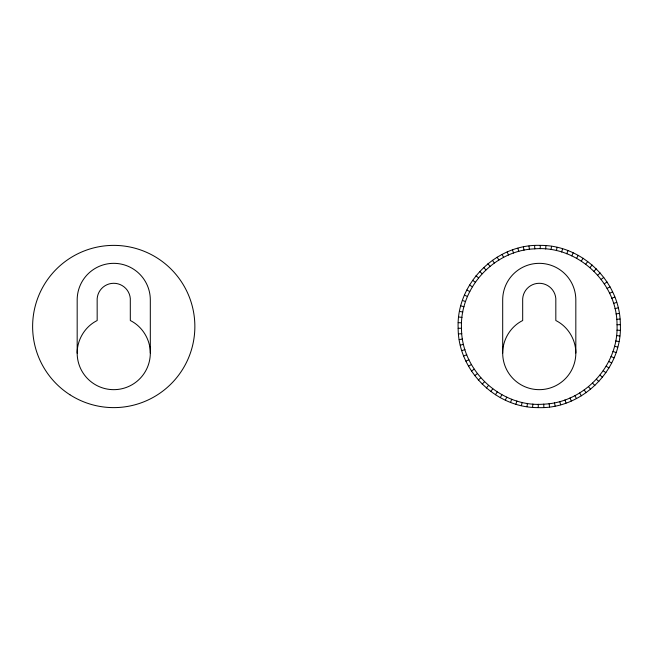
<?xml version="1.0" encoding="UTF-8"?>
<svg xmlns="http://www.w3.org/2000/svg" width="653" height="653" viewBox="0 0 653 653"><rect width="100%" height="100%" fill="white"/><g stroke="black" fill="none" stroke-linecap="round" stroke-linejoin="round"><path stroke-width="0.98" d="M458.161 328.32C456.023 283.973 495.896 243.691 540.268 245.389C582.59 244.94 620.374 282.357 620.35 324.68C622.489 369.027 582.615 409.309 538.243 407.611C495.921 408.06 458.137 370.643 458.161 328.32L461.491 328.247C461.345 370.822 501.284 407.692 543.712 404.158C584.28 402.77 618.873 365.305 617.028 324.753C617.167 282.178 577.228 245.308 534.799 248.842C494.231 250.23 459.639 287.695 461.491 328.247M538.243 407.611L538.284 404.28M540.227 248.72L540.268 245.389M77.176 353.159C77.062 339.674 85.061 326.508 97.175 320.533L97.158 298.748A16.619 16.619 0 0 1 113.589 283.288A16.619 16.619 0 0 1 130.298 298.454L130.314 320.525C142.387 326.492 150.37 339.584 150.312 353.028A36.568 36.568 0 0 1 113.81 389.661A36.568 36.568 0 0 1 77.176 353.159L77.176 299.972A36.568 36.568 0 0 1 113.679 263.339A36.568 36.568 0 0 1 150.312 299.841L150.312 353.028M502.688 353.159C502.581 339.674 510.573 326.508 522.686 320.533L522.678 298.748A16.619 16.619 0 0 1 539.109 283.288A16.619 16.619 0 0 1 555.817 298.454L555.825 320.525C567.898 326.492 575.889 339.584 575.824 353.028A36.568 36.568 0 0 1 539.321 389.661A36.568 36.568 0 0 1 502.688 353.159L502.688 299.972A36.568 36.568 0 0 1 539.19 263.339A36.568 36.568 0 0 1 575.824 299.841L575.824 353.028M532.595 407.341L532.864 404.027M545.647 248.973L545.924 245.659M526.971 406.68L527.469 403.391M551.042 249.609L551.548 246.32M521.404 405.627L522.139 402.379M556.38 250.621L557.107 247.373M515.927 404.191L516.882 400.999M561.629 252.001L562.584 248.809M510.564 402.37L511.74 399.261M566.771 253.739L567.947 250.63M505.34 400.183L506.736 397.163M571.775 255.837L573.171 252.817M500.288 397.636L501.888 394.722M576.632 258.278L578.223 255.364M495.423 394.747L497.219 391.947M581.301 261.053L583.096 258.253M490.762 391.522L492.754 388.853M585.757 264.147L587.749 261.478M486.346 387.98L488.517 385.458M589.994 267.542L592.165 265.02M482.192 384.144L484.526 381.776M593.985 271.224L596.328 268.856M478.306 380.022L480.804 377.826M597.707 275.174L600.205 272.978M474.723 375.638L477.367 373.622M601.144 279.378L603.796 277.362M471.45 371.018L474.233 369.19M604.286 283.81L607.061 281.982M468.511 366.178L471.409 364.554M607.102 288.446L610 286.822M465.916 361.15L468.919 359.73M609.592 293.27L612.596 291.85M463.679 355.95L466.773 354.742M611.739 298.258L614.84 297.05M461.81 350.604L464.985 349.616M613.534 303.384L616.71 302.396M460.316 345.143L463.548 344.376M614.963 308.624L618.203 307.857M459.206 339.593L462.487 339.054M616.024 313.946L619.305 313.407M458.488 333.977L461.802 333.667M616.71 319.333L620.024 319.023M617.028 324.753L620.35 324.68M458.235 322.655L461.557 322.819M616.954 330.181L620.277 330.345M458.7 317.015L462.006 317.407M616.514 335.593L619.811 335.985M459.557 311.424L462.822 312.036M615.689 340.964L618.954 341.576M460.806 305.898L464.022 306.739M614.489 346.261L617.714 347.102M462.43 300.478L465.581 301.539M612.93 351.461L616.081 352.522M464.438 295.18L467.499 296.462M611.012 356.538L614.081 357.82M466.805 290.038L469.776 291.532M608.743 361.468L611.714 362.962M469.523 285.067L472.38 286.773M606.131 366.227L608.996 367.933M472.584 280.308L475.319 282.202M603.201 370.798L605.935 372.692M475.964 275.77L478.559 277.851M599.952 375.149L602.548 377.23M479.661 271.477L482.102 273.738M596.409 379.262L598.858 381.523M483.644 267.452L485.922 269.877M592.589 383.123L594.875 385.548M487.897 263.722L490.003 266.293M588.508 386.707L590.614 389.278M492.403 260.286L494.321 263.004M584.19 389.996L586.116 392.714M497.137 257.184L498.859 260.025M579.652 392.975L581.382 395.816M502.075 254.409L503.594 257.372M574.918 395.628L576.444 398.591M507.193 251.993L508.507 255.045M570.012 397.955L571.326 401.007M512.466 249.936L513.568 253.078M564.951 399.922L566.045 403.064M517.87 248.254L518.751 251.462M559.768 401.538L560.641 404.746M523.38 246.956L524.033 250.213M554.479 402.787L555.132 406.044M528.971 246.042L529.395 249.34M549.124 403.66L549.54 406.958M534.611 245.52L534.799 248.842M543.712 404.158L543.908 407.48M69.904 394.747A81.111 81.111 0 0 0 194.765 330.345A81.111 81.111 0 0 0 76.556 254.409A81.111 81.111 0 0 0 69.904 394.747"/></g></svg>
